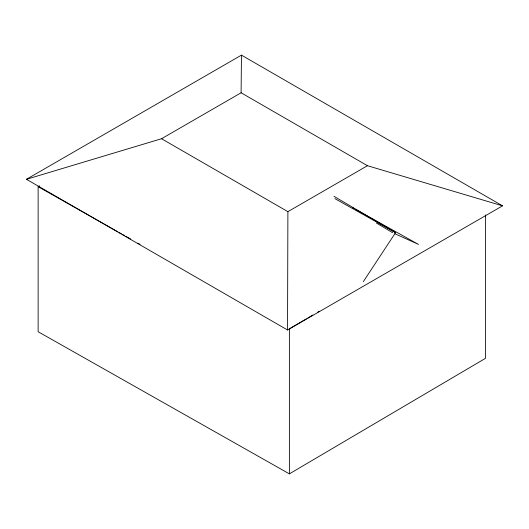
<?xml version="1.0" encoding="UTF-8"?>
<svg xmlns="http://www.w3.org/2000/svg" width="529" height="529" viewBox="0 0 529 529"><rect width="100%" height="100%" fill="white"/><g stroke="black" fill="none" stroke-linecap="round" stroke-linejoin="round"><path stroke-width="0.79" d="M287.551 330.003L287.895 211.66L367.463 165.709L502.55 205.847L287.551 330.003L26.45 179.298L241.449 55.135L502.55 205.847M26.45 179.298L161.537 138.73L241.105 92.78L241.449 55.135M363.33 281.626L395.56 232.654L333.984 196.305M485.496 214.913L485.496 358.312L289.383 473.865L38.134 331.729L38.134 186.684L39.556 185.844M306.436 318.769L289.383 328.82L289.383 473.865M307.858 317.936L312.831 315.006M317.803 312.07L319.225 311.237M394.852 233.719L418.538 244.438L355.713 209.444M352.823 207.851L354.271 208.644M334.897 198.62L395.56 232.654M38.134 186.684L117.815 231.762M119.25 232.575L121.406 233.792M122.84 234.605L124.275 235.418M125.71 236.232L130.736 239.068M137.917 243.135L140.073 244.352M241.105 92.78L367.463 165.709M161.537 138.73L287.895 211.66M376.377 222.967L392.63 232.714"/></g></svg>
